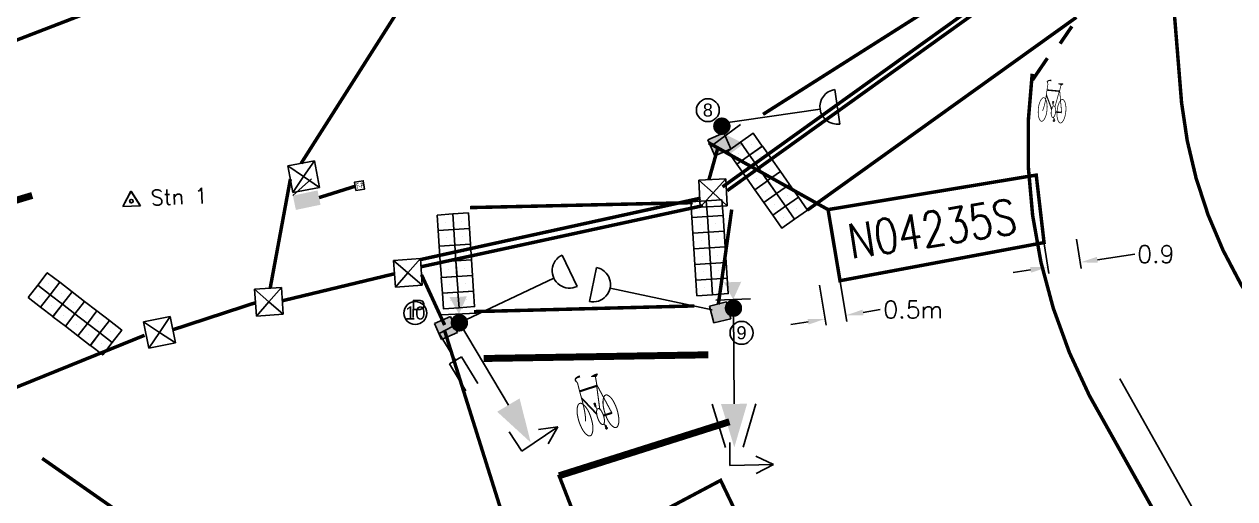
# Model space of a CAD drawing. Extents: x 375087 to 375533, y 165435 to 165818.
# Drawn here: x 375254.25 to 375289.01, y 165721.12 to 165734.76 of the extents above; entities that cross this region are included whole.
import ezdxf
from ezdxf.enums import TextEntityAlignment as Align

# ---------------------------------------------------------------- set-up
doc = ezdxf.new("R2010")
doc.units = 0
for name, pattern in [('1003_Cleveland Place_Overlay$0$1003', [0.9, 0.6, -0.3]), ('1003_Cleveland Place_Overlay$0$1004', [6, 4, -2]), ('1004', [6, 4, -2]), ('1010', [2, 1, -1]), ('1055', [0.6, 0.1, -0.5]), ('DUCT1', [2, 1, -0.5, 0, -0.5]), ('SCOOT', [2, 1, 0, 1])]:
    doc.linetypes.add(name, pattern=pattern)
doc.layers.get('0').update_dxf_attribs({"linetype": 'CONTINUOUS'})
for name, color, linetype in [('BASE', 6, 'CONTINUOUS'), ('CONTROL', 8, 'CONTINUOUS'), ('DIMS', 20, 'CONTINUOUS'), ('DUCTS', 3, 'DUCT1'), ('LINES', 253, 'CONTINUOUS'), ('LOOPS', 1, 'CONTINUOUS'), ('POLE NO', 141, 'CONTINUOUS'), ('SCT_LOOPS', 10, 'CONTINUOUS'), ('SETOUT', 5, 'CONTINUOUS'), ('SIGNALS', 4, 'CONTINUOUS'), ('TACTPAVE', 1, 'CONTINUOUS'), ('WPD', 7, 'CONTINUOUS')]:
    doc.layers.add(name, color=color, linetype=linetype)
doc.styles.add('KTS_tahoma', font='tahoma.ttf')
doc.styles.add('ROMANS', font='romans')
doc.styles.get("Standard").update_dxf_attribs({"font": 'simplex'})
doc.dimstyles.get("Standard").update_dxf_attribs({"dimtxt": 0.5, "dimasz": 0.5, "dimexe": 0.18, "dimexo": 0.0625, "dimgap": 0.09, "dimtad": 0, "dimtih": 1, "dimtoh": 1, "dimdec": 1, "dimzin": 0, "dimdsep": 46, "dimtxsty": 'Standard', "dimcen": 0.09, "dimadec": 0, "dimazin": 0, "dimtfac": 1, "dimtdec": 1, "dimtofl": 0, "dimtmove": 0, "dimatfit": 3, "dimfxl": 1, "dimtolj": 1, "dimtzin": 0, "dimarcsym": 0})

# ---------------------------------------------------------------- blocks, each defined once
blk = doc.blocks.new('tactpblk')
at = {"color": 0}
blk.add_line((0.5, 0.5), (0.5, 0.5), dxfattribs=at)
blk.add_lwpolyline([(0, 0), (1, 0), (1, 1), (0, 1)], close=True, dxfattribs=at)
blk = doc.blocks.new('HD084')
blk.add_line((0.5, 0.25), (-0.5, 0.25))
blk.add_solid([(0, 0.25), (0.25, 0.75), (-0.25, 0.75)])
at = {"layer": 'BASE', "flags": 3}
blk.add_attdef('SIG', (0, 0), '', height=0.2, rotation=270, dxfattribs=at)
blk = doc.blocks.new('HD001S')
at = {"linetype": 'Continuous'}
for p, q in [((-0.625, 2.75), (-0.25, 4)), ((0.625, 2.75), (0.25, 4))]:
    blk.add_line(p, q, dxfattribs=at)
blk.add_line((0, 0), (0, 2.75))
blk.add_solid([(0.375, 2.75), (-0.375, 2.75), (0, 4)], dxfattribs=at)
blk = doc.blocks.new('pole')
at = {"const_width": 0.25}
blk.add_lwpolyline([(-0.125, 0, 1), (0.125, 0, 1)], format="xyb", close=True, dxfattribs=at)
at = {"layer": 'SETOUT', "const_width": 0.125}
blk.add_lwpolyline([(-0.0625, 0, 1), (0.0625, 0, 1)], format="xyb", close=True, dxfattribs=at)
blk = doc.blocks.new('HD001P')
at = {"linetype": 'Continuous'}
blk.add_line((0, 2.75), (0, 0), dxfattribs=at)
blk.add_solid([(0.375, 2.75), (-0.375, 2.75), (0, 4)], dxfattribs=at)
blk = doc.blocks.new('mwaves')
at = {"linetype": 'Continuous'}
for p, q in [((-0.2, 0.9), (-0.2, 1.8)), ((0.2, 0.9), (0.2, 1.8)), ((-0.2, 0.9), (0.2, 0.9)), ((0, 0), (0, 0.9))]:
    blk.add_line(p, q, dxfattribs=at)
blk = doc.blocks.new('*D95')
at = {"layer": 'DIMS', "color": 0, "lineweight": -2, "transparency": 16777216}
for p, q in [((375277.089, 165727.262), (375277.281, 165726.119)), ((375277.682, 165727.362), (375277.874, 165726.219)), ((375278.337, 165726.479), (375278.83, 165726.562)), ((375276.758, 165726.214), (375276.265, 165726.131))]:
    blk.add_line(p, q, dxfattribs=at)
at = {"layer": 'DIMS', "color": 0, "transparency": 16777216}
for points in [[(375278.323, 165726.561), (375278.351, 165726.397), (375277.844, 165726.396)], [(375276.745, 165726.296), (375276.772, 165726.131), (375277.251, 165726.297)]]:
    blk.add_solid(points, dxfattribs=at)
at = {"layer": 'DIMS', "color": 0, "transparency": 16777216, "insert": (375279.777, 165726.562), "char_height": 0.5, "attachment_point": 5}
blk.add_mtext('\\A1;0.5m', dxfattribs=at)
blk = doc.blocks.new('*D104')
at = {"layer": 'DIMS', "color": 0, "lineweight": -2, "transparency": 16777216}
for p, q in [((375284.468, 165728.59), (375284.596, 165727.741)), ((375283.54, 165728.451), (375283.667, 165727.602)), ((375285.064, 165727.993), (375286.142, 165728.155)), ((375283.146, 165727.706), (375282.652, 165727.632))]:
    blk.add_line(p, q, dxfattribs=at)
at = {"layer": 'DIMS', "color": 0, "transparency": 16777216}
for points in [[(375285.051, 165728.076), (375285.076, 165727.911), (375284.569, 165727.919)], [(375283.134, 165727.788), (375283.159, 165727.624), (375283.641, 165727.78)]]:
    blk.add_solid(points, dxfattribs=at)
at = {"layer": 'DIMS', "color": 0, "transparency": 16777216, "insert": (375286.744, 165728.155), "char_height": 0.5, "attachment_point": 5}
blk.add_mtext('\\A1;0.9', dxfattribs=at)
blk = doc.blocks.new('1057m')
blk.add_line((-0.092, 0.606), (-0.062, 0.561))
for points in [[(-0.32, 1.586, 0.0301, 0.0317, 0), (-0.326, 1.6, 0.0317, 0.0331, 0), (-0.331, 1.612, 0.0331, 0.0343, 0), (-0.337, 1.622, 0.0343, 0.0354, 0), (-0.341, 1.631, 0.0354, 0.0364, 0), (-0.345, 1.639, 0.0364, 0.0372, 0), (-0.348, 1.646, 0.0372, 0.038, 0), (-0.351, 1.653, 0.038, 0.0387, 0), (-0.353, 1.659, 0.0387, 0.0393, 0), (-0.355, 1.665, 0.0393, 0.0399, 0), (-0.355, 1.67, 0.0399, 0.0405, 0), (-0.355, 1.676, 0.0405, 0.0411, 0), (-0.354, 1.681, 0.0411, 0.0417, 0), (-0.352, 1.687, 0.0417, 0.0424, 0), (-0.349, 1.692, 0.0424, 0.0432, 0), (-0.344, 1.698, 0.0432, 0.0441, 0), (-0.338, 1.703, 0.0441, 0.0451, 0), (-0.33, 1.709, 0.0451, 0.0464, 0), (-0.321, 1.715, 0.0464, 0.0478, 0), (-0.308, 1.721, 0.0478, 0.0496, 0), (-0.293, 1.727, 0.0496, 0.0516, 0), (-0.275, 1.731, 0.0516, 0.054, 0), (-0.253, 1.735, 0.054, 0.0569, 0), (-0.226, 1.737, 0.0569, 0.0602, 0), (-0.195, 1.738, 0.0602, 0.0602, 0)], [(0.11, 1.63, 0.0301, 0.0903, 0), (0.248, 1.625, 0.0903, 0.0301, 0), (0.31, 1.652, 0.0301, 0.0301, 0)]]:
    blk.add_lwpolyline(points, format="xyseb")
for points, const_width in [([(-0.332, 1.374), (-0.317, 1.584)], 0.0301), ([(0.194, 1.359), (0.224, 1.584)], 0.0301), ([(-0.438, 0.456), (-0.417, 0.523), (-0.4, 0.59), (-0.387, 0.657), (-0.376, 0.723), (-0.368, 0.79), (-0.361, 0.857), (-0.356, 0.925), (-0.351, 0.994), (-0.347, 1.063), (-0.343, 1.131), (-0.34, 1.195), (-0.338, 1.253), (-0.335, 1.302), (-0.334, 1.34), (-0.333, 1.365), (-0.332, 1.374)], 0.0301), ([(-0.332, 1.329), (0.164, 1.329)], 0.0602), ([(-0.287, 1.013), (-0.332, 1.103)], 0.0482), ([(-0.323, 1.107), (-0.33, 1.123)], 0.0181), ([(-0.302, 1.088), (-0.332, 1.148)], 0.012), ([(-0.328, 1.124), (-0.33, 1.129)], 0.012), ([(0.059, 0.667), (0.179, 1.329)], 0.0301), ([(0.159, 1.344), (0.18, 1.344)], 0.0301), ([(0.179, 1.329), (0.179, 1.374)], 0.0181), ([(0.345, 0.516), (0.194, 1.345)], 0.0301), ([(0.194, 1.329), (0.194, 1.374)], 0.0181), ([(-0.077, 0.576), (-0.287, 1.013)], 0.0476), ([(-0.077, 0.576), (-0.287, 1.013)], 0.0181), ([(-0.035, 0.763), (-0.033, 0.851)], 0.0602), ([(-0.048, 0.847), (-0.042, 0.854), (-0.036, 0.859), (-0.028, 0.859), (-0.024, 0.855), (-0.021, 0.846)], 0.0181), ([(-0.014, 0.699), (-0.042, 0.78)], 0.0274), ([(-0.092, 0.576), (-0.077, 0.531)], 0.0181), ([(0.104, 0.456), (0.345, 0.456)], 0.0602), ([(0.345, 0.516), (0.36, 0.456)], 0.0301), ([(0.36, 0.456), (0.345, 0.426)], 0.0181), ([(0.045, 0.223), (0.073, 0.17)], 0.0274), ([(0.073, 0.178), (0.073, 0.094)], 0.0602), ([(0.063, 0.093), (0.069, 0.08), (0.077, 0.079), (0.083, 0.088), (0.091, 0.103)], 0.0181)]:
    blk.add_lwpolyline(points, dxfattribs=dict(const_width=const_width))
at = {"const_width": 0.0301}
for points in [[(-0.438, 0.998, 0.213749), (-0.495, 0.972, 0.093897), (-0.566, 0.854, 0.050566), (-0.603, 0.708, 0.037992), (-0.618, 0.509, 0.037992), (-0.603, 0.309, 0.050566), (-0.566, 0.163, 0.093897), (-0.495, 0.045, 0.213749), (-0.438, 0.019, 0.213749), (-0.381, 0.045, 0.093897), (-0.31, 0.163, 0.050566), (-0.272, 0.309, 0.037992), (-0.257, 0.509, 0.037992), (-0.272, 0.708, 0.050566), (-0.31, 0.854, 0.093897), (-0.381, 0.972, 0.213749)], [(0.014, 0.697, 0.211848), (-0.015, 0.684, 0.094525), (-0.05, 0.626, 0.051213), (-0.069, 0.554, 0.038544), (-0.077, 0.456, 0.038544), (-0.069, 0.357, 0.051213), (-0.05, 0.286, 0.094525), (-0.015, 0.228, 0.211848), (0.014, 0.215, 0.211848), (0.042, 0.228, 0.094525), (0.078, 0.286, 0.051213), (0.096, 0.357, 0.038544), (0.104, 0.456, 0.038544), (0.096, 0.554, 0.051213), (0.078, 0.626, 0.094525), (0.042, 0.684, 0.211848)], [(0.345, 0.998, 0.213749), (0.288, 0.972, 0.093897), (0.217, 0.854, 0.050566), (0.179, 0.708, 0.037992), (0.164, 0.509, 0.037992), (0.179, 0.309, 0.050566), (0.217, 0.163, 0.093897), (0.288, 0.045, 0.213749), (0.345, 0.019, 0.213749), (0.402, 0.045, 0.093897), (0.473, 0.163, 0.050566), (0.51, 0.309, 0.037992), (0.525, 0.509, 0.037992), (0.51, 0.708, 0.050566), (0.473, 0.854, 0.093897), (0.402, 0.972, 0.213749)]]:
    blk.add_lwpolyline(points, format="xyb", close=True, dxfattribs=at)
for points in [[(-0.055, 0.848), (-0.054, 0.85), (-0.054, 0.852), (-0.053, 0.854), (-0.052, 0.855), (-0.051, 0.857), (-0.05, 0.858), (-0.049, 0.859), (-0.048, 0.86), (-0.047, 0.861), (-0.047, 0.862), (-0.046, 0.863), (-0.045, 0.863), (-0.044, 0.864), (-0.043, 0.865), (-0.042, 0.865), (-0.041, 0.866), (-0.041, 0.866), (-0.04, 0.866), (-0.039, 0.867), (-0.038, 0.867), (-0.037, 0.867), (-0.036, 0.868), (-0.035, 0.868), (-0.035, 0.868), (-0.034, 0.868), (-0.033, 0.868), (-0.032, 0.868), (-0.031, 0.868), (-0.03, 0.868), (-0.029, 0.868), (-0.028, 0.867), (-0.028, 0.867), (-0.027, 0.867), (-0.026, 0.867), (-0.025, 0.866), (-0.025, 0.866), (-0.024, 0.865), (-0.024, 0.865), (-0.023, 0.864), (-0.022, 0.864), (-0.022, 0.863), (-0.021, 0.863), (-0.021, 0.862), (-0.02, 0.862), (-0.02, 0.861), (-0.019, 0.861), (-0.019, 0.86), (-0.018, 0.859), (-0.018, 0.858), (-0.017, 0.857), (-0.016, 0.856), (-0.016, 0.855), (-0.015, 0.854), (-0.015, 0.853), (-0.014, 0.851), (-0.013, 0.85)], [(0.051, 0.094), (0.052, 0.09), (0.053, 0.086), (0.054, 0.083), (0.055, 0.081), (0.056, 0.078), (0.058, 0.077), (0.059, 0.075), (0.06, 0.073), (0.062, 0.072), (0.063, 0.071), (0.064, 0.069), (0.065, 0.068), (0.067, 0.067), (0.068, 0.066), (0.069, 0.066), (0.07, 0.065), (0.071, 0.064), (0.071, 0.064), (0.072, 0.064), (0.073, 0.064), (0.074, 0.064), (0.075, 0.064), (0.076, 0.064), (0.076, 0.064), (0.077, 0.064), (0.078, 0.065), (0.079, 0.066), (0.08, 0.066), (0.081, 0.067), (0.082, 0.069), (0.084, 0.07), (0.085, 0.071), (0.086, 0.073), (0.088, 0.075), (0.089, 0.077), (0.091, 0.08), (0.093, 0.083), (0.095, 0.086), (0.097, 0.09), (0.099, 0.094)]]:
    blk.add_lwpolyline(points)
for points in [[(-0.056, 0.848), (-0.053, 0.854), (-0.048, 0.861), (-0.041, 0.866)], [(-0.048, 0.861), (-0.041, 0.866), (-0.035, 0.868), (-0.027, 0.868)], [(-0.035, 0.868), (-0.027, 0.868), (-0.021, 0.864), (-0.018, 0.86)], [(-0.021, 0.864), (-0.018, 0.86), (-0.015, 0.854), (-0.013, 0.85)], [(0.051, 0.093), (0.054, 0.081), (0.06, 0.071), (0.07, 0.064)], [(0.06, 0.071), (0.07, 0.064), (0.076, 0.064), (0.084, 0.069)], [(0.076, 0.064), (0.084, 0.069), (0.09, 0.076), (0.092, 0.082)], [(0.09, 0.076), (0.092, 0.082), (0.096, 0.089), (0.097, 0.094)]]:
    blk.add_solid(points)
blk = doc.blocks.new('1057s')
blk.add_line((-0.063, 0.42), (-0.043, 0.389))
for points in [[(-0.221, 1.098, 0.0208, 0.0219, 0), (-0.226, 1.108, 0.0219, 0.0229, 0), (-0.229, 1.116, 0.0229, 0.0238, 0), (-0.233, 1.123, 0.0238, 0.0245, 0), (-0.236, 1.129, 0.0245, 0.0252, 0), (-0.239, 1.135, 0.0252, 0.0258, 0), (-0.241, 1.14, 0.0258, 0.0263, 0), (-0.243, 1.144, 0.0263, 0.0268, 0), (-0.244, 1.149, 0.0268, 0.0272, 0), (-0.246, 1.153, 0.0272, 0.0277, 0), (-0.246, 1.156, 0.0277, 0.0281, 0), (-0.246, 1.16, 0.0281, 0.0285, 0), (-0.245, 1.164, 0.0285, 0.0289, 0), (-0.244, 1.168, 0.0289, 0.0294, 0), (-0.242, 1.171, 0.0294, 0.0299, 0), (-0.238, 1.175, 0.0299, 0.0305, 0), (-0.234, 1.179, 0.0305, 0.0313, 0), (-0.229, 1.183, 0.0313, 0.0321, 0), (-0.222, 1.188, 0.0321, 0.0331, 0), (-0.213, 1.192, 0.0331, 0.0343, 0), (-0.203, 1.195, 0.0343, 0.0357, 0), (-0.19, 1.199, 0.0357, 0.0374, 0), (-0.175, 1.201, 0.0374, 0.0394, 0), (-0.157, 1.203, 0.0394, 0.0417, 0), (-0.135, 1.203, 0.0417, 0.0417, 0)], [(0.076, 1.129, 0.0208, 0.0625, 0), (0.172, 1.125, 0.0625, 0.0208, 0), (0.215, 1.143, 0.0208, 0.0208, 0)]]:
    blk.add_lwpolyline(points, format="xyseb")
for points, const_width in [([(-0.23, 0.951), (-0.22, 1.097)], 0.0208), ([(0.134, 0.941), (0.155, 1.097)], 0.0208), ([(-0.303, 0.316), (-0.289, 0.362), (-0.277, 0.409), (-0.268, 0.455), (-0.26, 0.501), (-0.255, 0.547), (-0.25, 0.594), (-0.246, 0.64), (-0.243, 0.688), (-0.24, 0.736), (-0.238, 0.783), (-0.236, 0.827), (-0.234, 0.867), (-0.232, 0.901), (-0.231, 0.928), (-0.23, 0.945), (-0.23, 0.951)], 0.0208), ([(-0.23, 0.92), (0.114, 0.92)], 0.0417), ([(-0.199, 0.701), (-0.23, 0.764)], 0.0333), ([(-0.224, 0.766), (-0.229, 0.778)], 0.0125), ([(-0.209, 0.753), (-0.23, 0.795)], 0.00833), ([(-0.227, 0.778), (-0.228, 0.782)], 0.00833), ([(-0.053, 0.399), (-0.199, 0.701)], 0.0329), ([(-0.053, 0.399), (-0.199, 0.701)], 0.0125), ([(0.041, 0.461), (0.124, 0.92)], 0.0208), ([(0.11, 0.931), (0.125, 0.931)], 0.0208), ([(0.124, 0.92), (0.124, 0.951)], 0.0125), ([(0.239, 0.357), (0.134, 0.931)], 0.0208), ([(0.134, 0.92), (0.134, 0.951)], 0.0125), ([(-0.063, 0.399), (-0.053, 0.368)], 0.0125), ([(-0.024, 0.528), (-0.023, 0.589)], 0.0417), ([(-0.033, 0.586), (-0.029, 0.591), (-0.025, 0.595), (-0.02, 0.595), (-0.017, 0.592), (-0.014, 0.586)], 0.0125), ([(-0.01, 0.484), (-0.029, 0.54)], 0.0189), ([(0.239, 0.357), (0.249, 0.316)], 0.0208), ([(0.031, 0.155), (0.051, 0.118)], 0.0189), ([(0.051, 0.123), (0.051, 0.065)], 0.0417), ([(0.044, 0.065), (0.047, 0.056), (0.053, 0.055), (0.058, 0.061), (0.063, 0.071)], 0.0125), ([(0.072, 0.316), (0.239, 0.316)], 0.0417), ([(0.249, 0.316), (0.239, 0.295)], 0.0125)]:
    blk.add_lwpolyline(points, dxfattribs=dict(const_width=const_width))
at = {"const_width": 0.0208}
for points in [[(-0.303, 0.691, 0.213749), (-0.343, 0.673, 0.093897), (-0.392, 0.591, 0.050566), (-0.418, 0.49, 0.037992), (-0.428, 0.352, 0.037992), (-0.418, 0.214, 0.050566), (-0.392, 0.113, 0.093897), (-0.343, 0.031, 0.213749), (-0.303, 0.013, 0.213749), (-0.264, 0.031, 0.093897), (-0.215, 0.113, 0.050566), (-0.188, 0.214, 0.037992), (-0.178, 0.352, 0.037992), (-0.188, 0.49, 0.050566), (-0.215, 0.591, 0.093897), (-0.264, 0.673, 0.213749)], [(0.239, 0.691, 0.213749), (0.199, 0.673, 0.093897), (0.15, 0.591, 0.050566), (0.124, 0.49, 0.037992), (0.114, 0.352, 0.037992), (0.124, 0.214, 0.050566), (0.15, 0.113, 0.093897), (0.199, 0.031, 0.213749), (0.239, 0.013, 0.213749), (0.278, 0.031, 0.093897), (0.327, 0.113, 0.050566), (0.353, 0.214, 0.037992), (0.364, 0.352, 0.037992), (0.353, 0.49, 0.050566), (0.327, 0.591, 0.093897), (0.278, 0.673, 0.213749)], [(0.009, 0.482, 0.211848), (-0.01, 0.473, 0.094525), (-0.035, 0.433, 0.051213), (-0.048, 0.384, 0.038544), (-0.053, 0.316, 0.038544), (-0.048, 0.247, 0.051213), (-0.035, 0.198, 0.094525), (-0.01, 0.158, 0.211848), (0.009, 0.149, 0.211848), (0.029, 0.158, 0.094525), (0.054, 0.198, 0.051213), (0.067, 0.247, 0.038544), (0.072, 0.316, 0.038544), (0.067, 0.384, 0.051213), (0.054, 0.433, 0.094525), (0.029, 0.473, 0.211848)]]:
    blk.add_lwpolyline(points, format="xyb", close=True, dxfattribs=at)
for points in [[(-0.038, 0.587), (-0.038, 0.588), (-0.037, 0.59), (-0.036, 0.591), (-0.036, 0.592), (-0.035, 0.593), (-0.035, 0.594), (-0.034, 0.595), (-0.033, 0.595), (-0.033, 0.596), (-0.032, 0.597), (-0.032, 0.597), (-0.031, 0.598), (-0.03, 0.598), (-0.03, 0.599), (-0.029, 0.599), (-0.029, 0.599), (-0.028, 0.6), (-0.028, 0.6), (-0.027, 0.6), (-0.026, 0.6), (-0.026, 0.601), (-0.025, 0.601), (-0.025, 0.601), (-0.024, 0.601), (-0.023, 0.601), (-0.023, 0.601), (-0.022, 0.601), (-0.021, 0.601), (-0.021, 0.601), (-0.02, 0.601), (-0.02, 0.601), (-0.019, 0.6), (-0.019, 0.6), (-0.018, 0.6), (-0.018, 0.6), (-0.017, 0.599), (-0.017, 0.599), (-0.016, 0.599), (-0.016, 0.598), (-0.016, 0.598), (-0.015, 0.598), (-0.015, 0.597), (-0.014, 0.597), (-0.014, 0.597), (-0.014, 0.596), (-0.013, 0.596), (-0.013, 0.595), (-0.013, 0.595), (-0.012, 0.594), (-0.012, 0.593), (-0.011, 0.593), (-0.011, 0.592), (-0.011, 0.591), (-0.01, 0.59), (-0.01, 0.589), (-0.009, 0.588)], [(0.035, 0.065), (0.036, 0.062), (0.037, 0.06), (0.037, 0.058), (0.038, 0.056), (0.039, 0.054), (0.04, 0.053), (0.041, 0.052), (0.042, 0.051), (0.043, 0.05), (0.044, 0.049), (0.044, 0.048), (0.045, 0.047), (0.046, 0.047), (0.047, 0.046), (0.048, 0.045), (0.048, 0.045), (0.049, 0.045), (0.049, 0.044), (0.05, 0.044), (0.051, 0.044), (0.051, 0.044), (0.052, 0.044), (0.052, 0.044), (0.053, 0.044), (0.053, 0.045), (0.054, 0.045), (0.055, 0.045), (0.056, 0.046), (0.056, 0.047), (0.057, 0.047), (0.058, 0.048), (0.059, 0.049), (0.06, 0.051), (0.061, 0.052), (0.062, 0.054), (0.063, 0.055), (0.064, 0.057), (0.066, 0.06), (0.067, 0.062), (0.068, 0.065)]]:
    blk.add_lwpolyline(points)
for points in [[(-0.039, 0.587), (-0.036, 0.591), (-0.033, 0.596), (-0.029, 0.599)], [(-0.033, 0.596), (-0.029, 0.599), (-0.024, 0.601), (-0.018, 0.601)], [(-0.024, 0.601), (-0.018, 0.601), (-0.015, 0.598), (-0.012, 0.595)], [(-0.015, 0.598), (-0.012, 0.595), (-0.01, 0.591), (-0.009, 0.588)], [(0.035, 0.064), (0.038, 0.056), (0.042, 0.049), (0.049, 0.044)], [(0.042, 0.049), (0.049, 0.044), (0.053, 0.044), (0.058, 0.048)], [(0.053, 0.044), (0.058, 0.048), (0.062, 0.053), (0.064, 0.057)], [(0.062, 0.053), (0.064, 0.057), (0.067, 0.062), (0.067, 0.065)]]:
    blk.add_solid(points)
blk = doc.blocks.new('HD078B')
at = {"linetype": 'Continuous'}
for p, q in [((0.5, 3.5), (-0.5, 3.5)), ((0, 3), (0, 0))]:
    blk.add_line(p, q, dxfattribs=at)
blk.add_arc((0, 3.5), 0.5, 180, 0, dxfattribs=at)
blk = doc.blocks.new('s800con')
at = {"color": 0}
blk.add_line((-0.362, 0.21), (0.265, 0.573), dxfattribs=at)
blk.add_solid([(-0.362, -0.21), (-0.362, 0.21), (0.362, -0.21), (0.362, 0.21)], dxfattribs=at)
blk = doc.blocks.new('fpillar')
at = {"color": 0, "linetype": 'ByBlock'}
blk.add_lwpolyline([(-0.63, -0.6), (0.63, -0.6), (0.63, 0.6), (-0.63, 0.6)], close=True, dxfattribs=at)
at = {"color": 0, "linetype": 'ByBlock', "style": 'KTS_tahoma', "width": 0.688555}
blk.add_text('F-P', height=0.75, dxfattribs=at).set_placement((-0.48, -0.39), (0.54, -0.39), align=Align.FIT)
blk = doc.blocks.new('JBOX6')
at = {"linetype": 'ByBlock'}
blk.add_hatch(color=0, dxfattribs=at).paths.add_polyline_path([(0.25, 0.25), (-0.25, 0.25), (-0.25, -0.25), (0.25, -0.25)])
at = {"color": 0, "linetype": 'ByBlock'}
for p, q in [((0.25, 0.25), (-0.25, 0.25)), ((-0.25, 0.25), (-0.25, -0.25)), ((0.25, -0.25), (0.25, 0.25)), ((-0.25, -0.25), (0.25, -0.25))]:
    blk.add_line(p, q, dxfattribs=at)

msp = doc.modelspace()

# ---------------------------------------------------------------- linework, layer by layer
at = {"layer": 'CONTROL'}
for p, q in [((375257.086, 165729.526), (375257.319, 165729.969)), ((375257.09, 165729.527), (375257.323, 165729.97)), ((375257.586, 165729.545), (375257.319, 165729.969)), ((375257.59, 165729.546), (375257.323, 165729.97)), ((375257.086, 165729.526), (375257.586, 165729.545)), ((375257.09, 165729.527), (375257.59, 165729.546))]:
    msp.add_line(p, q, dxfattribs=at)
for centre in [(375257.33, 165729.68), (375257.334, 165729.681)]:
    msp.add_circle(centre, 0.05, dxfattribs=at)
at = {"layer": 'DUCTS', "const_width": 0.1}
for points in [[(375270.07, 165743.153), (375262.205, 165730.766)], [(375274.303, 165730.089), (375286.379, 165738.755)], [(375274.438, 165729.981), (375286.468, 165738.618)], [(375274.159, 165731.177), (375273.911, 165730.286)], [(375261.317, 165727.18), (375261.896, 165730.313)], [(375265.614, 165727.996), (375273.672, 165729.765)], [(375265.626, 165727.789), (375273.745, 165729.55)], [(375274.567, 165729.438), (375274.182, 165726.711)], [(375261.665, 165726.816), (375264.894, 165727.594)], [(375265.662, 165727.561), (375266.325, 165726.118)], [(375258.52, 165725.983), (375260.892, 165726.76)], [(375251.169, 165723.171), (375257.71, 165725.824)], [(375266.327, 165725.945), (375268.285, 165719.716)]]:
    msp.add_lwpolyline(points, dxfattribs=at)
msp.add_lwpolyline([(375286.996, 165738.515), (375287.482, 165732.509, 0.126413), (375289.784, 165726.351), (375297.192, 165715.914)], format="xyb", dxfattribs=at)
at = {"layer": 'DUCTS'}
for points in [[(375262.586, 165730.838), (375262.277, 165730.385), (375261.824, 165730.694)], [(375261.968, 165729.932), (375262.73, 165730.076), (375262.586, 165730.838), (375261.824, 165730.694)], [(375262.73, 165730.076), (375262.277, 165730.385), (375261.968, 165729.932)], [(375273.625, 165730.284), (375273.662, 165729.509), (375274.437, 165729.547), (375274.399, 165730.321)], [(375274.437, 165729.547), (375274.031, 165729.915), (375274.399, 165730.321)], [(375273.662, 165729.509), (375274.031, 165729.915), (375273.625, 165730.284)], [(375265.628, 165728.033), (375264.854, 165727.978), (375264.91, 165727.204), (375265.683, 165727.26)], [(375264.854, 165727.978), (375265.269, 165727.619), (375265.628, 165728.033)], [(375264.91, 165727.204), (375265.269, 165727.619), (375265.683, 165727.26)], [(375261.638, 165727.202), (375260.864, 165727.147), (375260.92, 165726.374), (375261.693, 165726.429)], [(375260.864, 165727.147), (375261.279, 165726.788), (375261.638, 165727.202)], [(375260.92, 165726.374), (375261.279, 165726.788), (375261.693, 165726.429)], [(375258.443, 165726.363), (375257.683, 165726.211), (375257.836, 165725.45), (375258.596, 165725.603)], [(375257.683, 165726.211), (375258.139, 165725.907), (375258.443, 165726.363)], [(375257.836, 165725.45), (375258.139, 165725.907), (375258.596, 165725.603)]]:
    msp.add_lwpolyline(points, close=True, dxfattribs=at)
at = {"layer": 'LINES', "linetype": '1003_Cleveland Place_Overlay$0$1004', "const_width": 0.1, "flags": 128}
msp.add_lwpolyline([(375216.928, 165721.619), (375245.05, 165730.839), (375265.12, 165738.584)], dxfattribs=at)
at = {"layer": 'LINES', "linetype": '1055', "const_width": 0.1}
for points in [[(375285.318, 165738.428), (375275.465, 165732.173)], [(375284.463, 165734.963), (375276.74, 165729.422)], [(375273.45, 165729.636), (375267.053, 165729.494)], [(375273.494, 165726.668), (375267.168, 165726.504)]]:
    msp.add_lwpolyline(points, dxfattribs=at)
at = {"layer": 'LINES', "ltscale": 0.1, "const_width": 0.1}
for points in [[(375284.333, 165734.703), (375283.995, 165734.207)], [(375283.63, 165733.788), (375283.202, 165733.16)]]:
    msp.add_lwpolyline(points, dxfattribs=at)
at = {"layer": 'LINES', "linetype": '1004', "const_width": 0.1, "flags": 128}
for points in [[(375283.194, 165733.34, 0.152008), (375284.835, 165724.091, 0.02674), (375297.788, 165702.765)], [(375269.6, 165721.817, 0.123565), (375275.192, 165713.198), (375287.289, 165703.635)]]:
    msp.add_lwpolyline(points, format="xyb", dxfattribs=at)
at = {"layer": 'LINES', "linetype": '1003_Cleveland Place_Overlay$0$1003', "const_width": 0.2, "flags": 128}
msp.add_lwpolyline([(375254.485, 165729.844), (375237.911, 165724.832)], dxfattribs=at)
at = {"layer": 'LINES', "linetype": 'SCOOT', "const_width": 0.2}
for points in [[(375273.893, 165725.263), (375267.443, 165725.157)], [(375274.503, 165723.339), (375269.61, 165721.787)]]:
    msp.add_lwpolyline(points, dxfattribs=at)
at = {"layer": 'LINES', "linetype": '1010', "flags": 128}
for points, const_width in [([(375285.708, 165724.578, 0.02951), (375300.07, 165701.222, 0.015414), (375305.479, 165693.723)], 0.05), ([(375270.503, 165710.908, 0.011638), (375254.77, 165722.286)], 0.1)]:
    msp.add_lwpolyline(points, format="xyb", dxfattribs=dict(at, const_width=const_width))
at = {"layer": 'LOOPS', "const_width": 0.1}
msp.add_lwpolyline([(375274.612, 165720.897), (375270.171, 165718.557), (375269.778, 165719.279), (375274.249, 165721.654)], close=True, dxfattribs=at)
at = {"layer": 'POLE NO'}
for centre in [(375273.882, 165732.294), (375265.481, 165726.462), (375274.849, 165725.894)]:
    msp.add_circle(centre, 0.329, dxfattribs=at)
at = {"layer": 'SCT_LOOPS', "const_width": 0.1, "flags": 128}
msp.add_lwpolyline([(375277.333, 165729.436), (375273.906, 165731.356)], dxfattribs=at)
at = {"layer": 'SCT_LOOPS', "const_width": 0.1}
msp.add_lwpolyline([(375283.309, 165730.428), (375283.534, 165728.489), (375277.676, 165727.393), (375277.333, 165729.436)], close=True, dxfattribs=at)
at = {"layer": 'SIGNALS'}
for p, q in [((375266.172, 165725.874), (375266.749, 165726.182)), ((375268.538, 165722.495), (375268.182, 165723.048)), ((375269.022, 165723.12), (375269.577, 165723.191)), ((375269.577, 165723.191), (375269.3, 165722.705)), ((375274.513, 165722.086), (375274.51, 165722.744)), ((375275.257, 165722.353), (375275.763, 165722.115)), ((375275.763, 165722.115), (375275.269, 165721.854))]:
    msp.add_line(p, q, dxfattribs=at)
at = {"layer": 'SIGNALS', "linetype": 'Continuous'}
for p, q in [((375269.577, 165723.191), (375268.538, 165722.495)), ((375275.763, 165722.115), (375274.513, 165722.086))]:
    msp.add_line(p, q, dxfattribs=at)
at = {"layer": 'TACTPAVE', "color": 40}
for p, q in [((375254.999, 165726.991), (375254.643, 165727.265)), ((375255.355, 165726.716), (375254.999, 165726.991))]:
    msp.add_line(p, q, dxfattribs=at)
at = {"layer": 'TACTPAVE'}
msp.add_line((375255.04, 165726.675), (375255.04, 165726.675), dxfattribs=at)
at = {"layer": 'WPD', "const_width": 0.1}
msp.add_lwpolyline([(375263.759, 165730.108), (375262.72, 165729.781)], dxfattribs=at)

# ---------------------------------------------------------------- block references
at = {"layer": 'DUCTS'}
for p, rotation in [((375274.21, 165731.311), 293.2310509236346), ((375274.235, 165726.481), 284.0403882726414), ((375266.365, 165726.032), 293.2310509236346)]:
    msp.add_blockref('JBOX6', p, dxfattribs=dict(at, rotation=rotation))
at = {"layer": 'LINES'}
for name, p, rotation in [('1057s', (375283.763, 165731.935), 354.6416689481601), ('1057m', (375270.927, 165723.051), 17.85631844224443)]:
    msp.add_blockref(name, p, dxfattribs=dict(at, rotation=rotation))
at = {"layer": 'SIGNALS'}
for name, p, rotation in [('HD078B', (375274.133, 165731.896), 278.1248066961514), ('pole', (375274.284, 165731.834), 25.09328314034986), ('HD084', (375274.265, 165731.783), 216.7370474224541), ('s800con', (375262.365, 165729.707), 11.87693446405944), ('HD078B', (375266.749, 165726.182), 295.3251961076871), ('HD078B', (375274.008, 165726.559), 78.04237010257606), ('HD084', (375274.617, 165726.603), 1.977316802123577), ('HD084', (375266.749, 165726.182), 2.733234811124064), ('pole', (375274.617, 165726.603), 176.4721913930228), ('HD001S', (375274.617, 165726.603), 180.3541563768951), ('HD001P', (375266.749, 165726.182), 210.7606836755673), ('pole', (375266.749, 165726.182), 80.1700142789236), ('mwaves', (375266.172, 165725.874), 211.221918279192)]:
    msp.add_blockref(name, p, dxfattribs=dict(at, rotation=rotation))
at = {"layer": 'SIGNALS', "xscale": 0.2, "yscale": 0.2, "zscale": 0.2, "rotation": 8.904273135751653}
msp.add_blockref('fpillar', (375263.884, 165730.127), dxfattribs=at)
at = {"layer": 'TACTPAVE'}
for p, xscale, yscale, zscale, rotation in [((375274.451, 165731.114), 0.4500000000000001, 0.4500000000000001, 0.4500000000000001, 305.0920726176088), ((375274.819, 165731.372), 0.4500000000000001, 0.4500000000000001, 0.4500000000000001, 305.0920726176088), ((375275.078, 165731.004), 0.4500000000000001, 0.4500000000000001, 0.4500000000000001, 305.0920726176088), ((375274.71, 165730.746), 0.4500000000000001, 0.4500000000000001, 0.4500000000000001, 305.0920726176088), ((375275.337, 165730.636), 0.4500000000000001, 0.4500000000000001, 0.4500000000000001, 305.0920726176088), ((375274.969, 165730.377), 0.4500000000000001, 0.4500000000000001, 0.4500000000000001, 305.0920726176088), ((375275.595, 165730.268), 0.4500000000000001, 0.4500000000000001, 0.4500000000000001, 305.0920726176088), ((375275.229, 165730.006), 0.45, 0.45, 0.45, 305.5496431205494), ((375275.854, 165729.9), 0.4500000000000001, 0.4500000000000001, 0.4500000000000001, 305.0920726176088), ((375273.389, 165729.655), 0.4500000000000001, 0.4500000000000001, 0.4500000000000001, 273.8171339818045), ((375273.838, 165729.685), 0.4500000000000001, 0.4500000000000001, 0.4500000000000001, 273.8171339818045), ((375275.486, 165729.641), 0.4500000000000001, 0.4500000000000001, 0.4500000000000001, 305.0920726176088), ((375276.113, 165729.531), 0.4500000000000001, 0.4500000000000001, 0.4500000000000001, 305.0920726176088), ((375266.11, 165729.281), 0.4500000000000001, 0.4500000000000001, 0.4500000000000001, 273.8171339818045), ((375266.559, 165729.311), 0.4500000000000001, 0.4500000000000001, 0.4500000000000001, 273.8171339818045), ((375275.745, 165729.273), 0.4500000000000001, 0.4500000000000001, 0.4500000000000001, 305.0920726176088), ((375273.419, 165729.206), 0.4500000000000001, 0.4500000000000001, 0.4500000000000001, 273.8171339818045), ((375273.868, 165729.236), 0.4500000000000001, 0.4500000000000001, 0.4500000000000001, 273.8171339818045), ((375266.14, 165728.832), 0.4500000000000001, 0.4500000000000001, 0.4500000000000001, 273.8171339818045), ((375266.589, 165728.862), 0.4500000000000001, 0.4500000000000001, 0.4500000000000001, 273.8171339818045), ((375273.449, 165728.757), 0.4500000000000001, 0.4500000000000001, 0.4500000000000001, 273.8171339818045), ((375273.898, 165728.787), 0.4500000000000001, 0.4500000000000001, 0.4500000000000001, 273.8171339818045), ((375266.17, 165728.383), 0.4500000000000001, 0.4500000000000001, 0.4500000000000001, 273.8171339818045), ((375266.619, 165728.413), 0.4500000000000001, 0.4500000000000001, 0.4500000000000001, 273.8171339818045), ((375273.479, 165728.304), 0.45, 0.45, 0.45, 274.2747044847451), ((375273.927, 165728.338), 0.4500000000000001, 0.4500000000000001, 0.4500000000000001, 273.8171339818045), ((375266.2, 165727.931), 0.45, 0.45, 0.45, 274.2747044847451), ((375266.649, 165727.964), 0.4500000000000001, 0.4500000000000001, 0.4500000000000001, 273.8171339818045), ((375273.508, 165727.859), 0.4500000000000001, 0.4500000000000001, 0.4500000000000001, 273.8171339818045), ((375273.957, 165727.889), 0.4500000000000001, 0.4500000000000001, 0.4500000000000001, 273.8171339818045), ((375266.679, 165727.515), 0.4500000000000001, 0.4500000000000001, 0.4500000000000001, 273.8171339818045), ((375266.23, 165727.485), 0.4500000000000001, 0.4500000000000001, 0.4500000000000001, 273.8171339818045), ((375273.538, 165727.41), 0.4500000000000001, 0.4500000000000001, 0.4500000000000001, 273.8171339818045), ((375273.987, 165727.44), 0.4500000000000001, 0.4500000000000001, 0.4500000000000001, 273.8171339818045), ((375266.259, 165727.036), 0.4500000000000001, 0.4500000000000001, 0.4500000000000001, 273.8171339818045), ((375266.708, 165727.066), 0.4500000000000001, 0.4500000000000001, 0.4500000000000001, 273.8171339818045)]:
    msp.add_blockref('tactpblk', p, dxfattribs=dict(at, xscale=xscale, yscale=yscale, zscale=zscale, rotation=rotation))
at = {"layer": 'TACTPAVE', "color": 40, "xscale": 0.45, "yscale": 0.45, "zscale": 0.45}
for p, rotation in [((375254.643, 165727.265), 322.3639815944264), ((375254.368, 165726.909), 322.3639815944264), ((375254.999, 165726.991), 322.3639815944264), ((375254.724, 165726.634), 322.3639815944264), ((375255.355, 165726.716), 322.3639815944264), ((375255.081, 165726.359), 322.3639815944264), ((375255.712, 165726.441), 322.3639815944264), ((375256.068, 165726.166), 322.3639815944264), ((375255.437, 165726.085), 322.3639815944264), ((375255.793, 165725.81), 322.3639815944264), ((375256.424, 165725.891), 322.3639815944264), ((375256.153, 165725.533), 322.821552097367)]:
    msp.add_blockref('tactpblk', p, dxfattribs=dict(at, rotation=rotation))

# ---------------------------------------------------------------- texts
at = {"layer": 'CONTROL'}
msp.add_text(' Stn 1       ', height=0.44, rotation=2.1797, dxfattribs=at).set_placement((375257.59, 165729.546))
at = {"layer": 'POLE NO', "char_height": 0.375, "width": 0.7587, "attachment_point": 5}
for s, insert in [('{\\fSansSerif|b0|i0|c2|p2;8}', (375273.882, 165732.294)), ('{\\fSansSerif|b0|i0|c2|p2;10}', (375265.481, 165726.462)), ('{\\fSansSerif|b0|i0|c2|p2;9}', (375274.849, 165725.894))]:
    msp.add_mtext(s, dxfattribs=dict(at, insert=insert))
at = {"layer": 'SCT_LOOPS', "width": 0.8}
msp.add_text('N04235S', height=1, rotation=8.8435, dxfattribs=at).set_placement((375277.995, 165728.016))
at = {"layer": 'SIGNALS', "style": 'ROMANS'}
msp.add_text('P', height=0.5, rotation=359.0797, dxfattribs=at).set_placement((375265.339, 165726.333))

# ---------------------------------------------------------------- dimensions: what is measured, and where the dimension line sits
at = {"layer": 'DIMS'}
dim = msp.add_linear_dim(base=(375283.641, 165727.78), p1=(375284.459, 165728.652), p2=(375283.531, 165728.513), angle=188.5224, dimstyle='Standard', dxfattribs=at)
dim.commit()
dim.dimension.update_dxf_attribs({"geometry": '*D104', "text_midpoint": (375286.744, 165728.155), "dimtype": 161})
dim = msp.add_aligned_dim(p1=(375277.079, 165727.324), p2=(375277.671, 165727.424), distance=-1.042, text='0.5m', dimstyle='Standard', dxfattribs=at)
dim.commit()
dim.dimension.update_dxf_attribs({"geometry": '*D95', "text_midpoint": (375279.777, 165726.562)})

doc.saveas('drawing.dxf')
